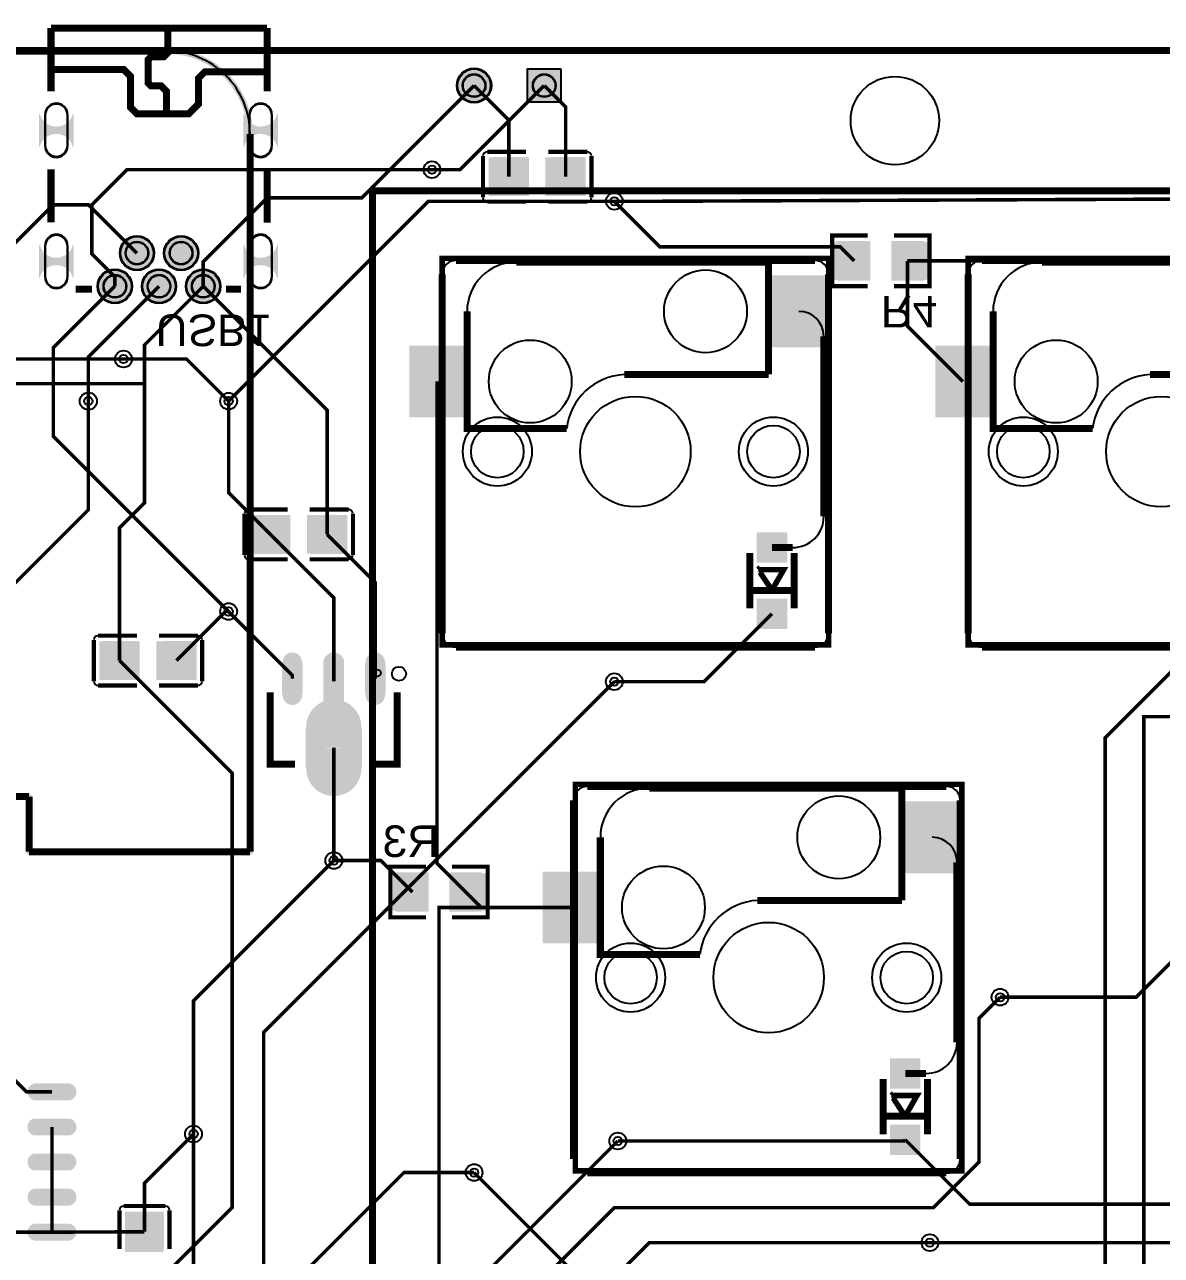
# Model space of a CAD drawing. Header units: millimetres. Extents: x -34 to 290, y -3 to 102.
# Drawn here: x -11.2 to 29.97, y 56.69 to 101.27 of the extents above; entities that cross this region are included whole.
import ezdxf

# ---------------------------------------------------------------- set-up
doc = ezdxf.new("R2010")
doc.units = ezdxf.units.MM
for name, color, linetype, true_color in [('BoardOutLine', 7, 'Continuous', 0xff00ff), ('BottomLayer', 7, 'Continuous', 0x0000ff), ('BottomPasteMaskLayer', 7, 'Continuous', 0x800000), ('BottomSilkLayer', 7, 'Continuous', 0x66cc33), ('BottomSolderMaskLayer', 7, 'Continuous', 0xaa00ff), ('Document', 7, 'Continuous', 0xffffff), ('Hole', 7, 'Continuous', 0x222222), ('Multi-Layer', 7, 'Continuous', 0xc0c0c0), ('TopLayer', 7, 'Continuous', 0xff0000), ('TopPasteMaskLayer', 7, 'Continuous', 0x808080), ('TopSilkLayer', 7, 'Continuous', 0xffcc00), ('TopSolderMaskLayer', 7, 'Continuous', 0x800080)]:
    doc.layers.add(name, color=color, linetype=linetype, true_color=true_color)
doc.styles.get("Standard").update_dxf_attribs({"font": 'arial.ttf'})

msp = doc.modelspace()

# ---------------------------------------------------------------- hatches: boundary and pattern name
at = {"layer": 'BottomLayer'}
for points in [[(19.412, 93.398), (19.412, 92.022), (18.279, 92.022), (18.279, 93.398)], [(20.212, 93.398), (20.212, 92.022), (21.345, 92.022), (21.345, 93.398)], [(17.791, 89.632), (15.891, 89.632), (15.891, 92.132), (17.791, 92.132)], [(4.685, 87.092), (2.785, 87.092), (2.785, 89.592), (4.685, 89.592)], [(23.735, 87.092), (21.835, 87.092), (21.835, 89.592), (23.735, 89.592)], [(16.371, 82.828), (16.371, 81.828), (15.371, 81.828), (15.371, 82.828)], [(16.371, 80.428), (16.371, 79.428), (15.371, 79.428), (15.371, 80.428)], [(22.617, 70.582), (20.717, 70.582), (20.717, 73.082), (22.617, 73.082)], [(3.41, 69.162), (3.41, 70.538), (2.277, 70.538), (2.277, 69.162)], [(4.21, 69.162), (4.21, 70.538), (5.343, 70.538), (5.343, 69.162)], [(9.511, 68.042), (7.611, 68.042), (7.611, 70.542), (9.511, 70.542)], [(21.197, 63.778), (21.197, 62.778), (20.197, 62.778), (20.197, 63.778)], [(21.197, 61.378), (21.197, 60.378), (20.197, 60.378), (20.197, 61.378)]]:
    msp.add_hatch(color=256, dxfattribs=at).paths.add_polyline_path(points)
at = {"layer": 'BottomPasteMaskLayer'}
for points in [[(18.112, 93.35), (18.112, 92.07), (18.162, 92.02), (19.312, 92.02), (19.362, 92.07), (19.367, 92.48), (18.917, 92.48), (18.917, 92.93), (19.357, 92.93), (19.362, 93.35), (19.312, 93.4), (18.162, 93.4)], [(20.262, 93.35), (20.262, 92.93), (20.707, 92.93), (20.707, 92.48), (20.267, 92.48), (20.262, 92.07), (20.312, 92.02), (21.462, 92.02), (21.512, 92.07), (21.512, 93.35), (21.462, 93.4), (20.312, 93.4)], [(17.791, 89.632), (15.891, 89.632), (15.891, 92.132), (17.791, 92.132)], [(4.685, 87.092), (2.785, 87.092), (2.785, 89.592), (4.685, 89.592)], [(23.735, 87.092), (21.835, 87.092), (21.835, 89.592), (23.735, 89.592)], [(16.371, 82.828), (16.371, 81.828), (15.371, 81.828), (15.371, 82.828)], [(16.371, 80.428), (16.371, 79.428), (15.371, 79.428), (15.371, 80.428)], [(22.617, 70.582), (20.717, 70.582), (20.717, 73.082), (22.617, 73.082)], [(3.36, 69.21), (3.36, 69.63), (2.915, 69.63), (2.915, 70.08), (3.355, 70.08), (3.36, 70.49), (3.31, 70.54), (2.16, 70.54), (2.11, 70.49), (2.11, 69.21), (2.16, 69.16), (3.31, 69.16)], [(5.51, 69.21), (5.51, 70.49), (5.46, 70.54), (4.31, 70.54), (4.26, 70.49), (4.255, 70.08), (4.705, 70.08), (4.705, 69.63), (4.265, 69.63), (4.26, 69.21), (4.31, 69.16), (5.46, 69.16)], [(9.511, 68.042), (7.611, 68.042), (7.611, 70.542), (9.511, 70.542)], [(21.197, 63.778), (21.197, 62.778), (20.197, 62.778), (20.197, 63.778)], [(21.197, 61.378), (21.197, 60.378), (20.197, 60.378), (20.197, 61.378)]]:
    msp.add_hatch(color=256, dxfattribs=at).paths.add_polyline_path(points)
at = {"layer": 'BottomSolderMaskLayer'}
for points in [[(4.454, 99.06, 1), (5.706, 99.06, 1)], [(8.246, 99.686), (8.246, 98.434), (6.994, 98.434), (6.994, 99.686)], [(-9.425, 98.065, -0.785398), (-10.675, 98.065), (-10.675, 96.815, -0.785398), (-9.425, 96.815)], [(-2.025, 98.065, -0.785398), (-3.275, 98.065), (-3.275, 96.815, -0.785398), (-2.025, 96.815)], [(-7.755, 92.99, 1), (-6.505, 92.99, 1)], [(-6.155, 92.99, 1), (-4.905, 92.99, 1)], [(-9.425, 93.315, -0.785398), (-10.675, 93.315), (-10.675, 92.065, -0.785398), (-9.425, 92.065)], [(-2.025, 93.315, -0.785398), (-3.275, 93.315), (-3.275, 92.065, -0.785398), (-2.025, 92.065)], [(19.437, 93.424), (19.437, 91.996), (18.254, 91.996), (18.254, 93.424)], [(20.187, 93.424), (20.187, 91.996), (21.37, 91.996), (21.37, 93.424)], [(-8.555, 91.79, 1), (-7.304, 91.79, 1)], [(-6.955, 91.79, 1), (-5.705, 91.79, 1)], [(-5.355, 91.79, 1), (-4.105, 91.79, 1)], [(17.842, 89.581), (15.841, 89.581), (15.841, 92.183), (17.842, 92.183)], [(4.736, 87.041), (2.734, 87.041), (2.734, 89.643), (4.736, 89.643)], [(23.786, 87.041), (21.784, 87.041), (21.784, 89.643), (23.786, 89.643)], [(16.422, 82.879), (16.422, 81.777), (15.32, 81.777), (15.32, 82.879)], [(16.422, 80.479), (16.422, 79.377), (15.32, 79.377), (15.32, 80.479)], [(22.668, 70.531), (20.667, 70.531), (20.667, 73.133), (22.668, 73.133)], [(3.435, 69.136), (3.435, 70.564), (2.252, 70.564), (2.252, 69.136)], [(4.185, 69.136), (4.185, 70.564), (5.368, 70.564), (5.368, 69.136)], [(9.562, 67.991), (7.56, 67.991), (7.56, 70.593), (9.562, 70.593)], [(21.248, 63.829), (21.248, 62.727), (20.146, 62.727), (20.146, 63.829)], [(21.248, 61.429), (21.248, 60.327), (20.146, 60.327), (20.146, 61.429)]]:
    msp.add_hatch(color=256, dxfattribs=at).paths.add_polyline_path(points)
at = {"layer": 'Document'}
for points in [[(-33.134, 100.307), (-33.134, 74.306), (-33.133, 74.226), (-33.13, 74.146), (-33.125, 74.067), (-33.118, 73.987), (-33.108, 73.908), (-33.097, 73.829), (-33.084, 73.75), (-33.068, 73.672), (-33.051, 73.594), (-33.032, 73.517), (-33.01, 73.44), (-32.987, 73.363), (-32.962, 73.288), (-32.935, 73.213), (-32.906, 73.138), (-32.875, 73.065), (-32.842, 72.992), (-32.807, 72.92), (-32.77, 72.849), (-32.732, 72.779), (-32.692, 72.71), (-32.65, 72.642), (-32.606, 72.575), (-32.561, 72.51), (-32.513, 72.445), (-32.465, 72.382), (-32.414, 72.32), (-32.362, 72.26), (-32.309, 72.2), (-32.254, 72.142), (-32.198, 72.086), (-32.14, 72.031), (-32.08, 71.978), (-32.02, 71.926), (-31.958, 71.875), (-31.895, 71.827), (-31.83, 71.779), (-31.765, 71.734), (-31.698, 71.69), (-31.63, 71.648), (-31.561, 71.608), (-31.491, 71.57), (-31.42, 71.533), (-31.348, 71.498), (-31.275, 71.465), (-31.202, 71.434), (-31.128, 71.405), (-31.052, 71.378), (-30.977, 71.353), (-30.9, 71.33), (-30.823, 71.308), (-30.746, 71.289), (-30.668, 71.272), (-30.59, 71.256), (-30.511, 71.243), (-30.432, 71.232), (-30.353, 71.222), (-30.273, 71.215), (-30.194, 71.21), (-30.114, 71.207), (-30.034, 71.206), (-25.034, 71.206), (-25.02, 71.207), (-25.006, 71.21), (-24.992, 71.215), (-24.98, 71.222), (-24.969, 71.23), (-24.958, 71.241), (-24.95, 71.252), (-24.943, 71.265), (-24.938, 71.278), (-24.935, 71.292), (-24.934, 71.306), (-24.934, 73.206), (-11.134, 73.206), (-11.134, 71.306), (-11.133, 71.292), (-11.13, 71.278), (-11.125, 71.265), (-11.118, 71.252), (-11.11, 71.241), (-11.099, 71.23), (-11.088, 71.222), (-11.076, 71.215), (-11.062, 71.21), (-11.048, 71.207), (-11.034, 71.206), (-3.034, 71.206), (-3.02, 71.207), (-3.006, 71.21), (-2.992, 71.215), (-2.98, 71.222), (-2.969, 71.23), (-2.958, 71.241), (-2.95, 71.252), (-2.943, 71.265), (-2.938, 71.278), (-2.935, 71.292), (-2.934, 71.306), (-2.934, 96.806), (-3.134, 96.806), (-3.134, 71.456), (-3.135, 71.445), (-3.139, 71.434), (-3.145, 71.425), (-3.153, 71.417), (-3.162, 71.411), (-3.173, 71.407), (-3.184, 71.406), (-10.884, 71.406), (-10.895, 71.407), (-10.906, 71.411), (-10.915, 71.417), (-10.923, 71.425), (-10.929, 71.434), (-10.933, 71.445), (-10.934, 71.456), (-10.934, 73.306), (-10.935, 73.32), (-10.938, 73.334), (-10.943, 73.348), (-10.95, 73.36), (-10.958, 73.372), (-10.969, 73.382), (-10.98, 73.39), (-10.992, 73.397), (-11.006, 73.402), (-11.02, 73.405), (-11.034, 73.406), (-24.984, 73.406), (-25.002, 73.405), (-25.02, 73.402), (-25.037, 73.396), (-25.054, 73.389), (-25.069, 73.38), (-25.083, 73.368), (-25.096, 73.356), (-25.107, 73.341), (-25.117, 73.326), (-25.124, 73.309), (-25.13, 73.292), (-25.133, 73.274), (-25.134, 73.256), (-25.134, 71.456), (-25.135, 71.445), (-25.139, 71.434), (-25.145, 71.425), (-25.153, 71.417), (-25.162, 71.411), (-25.173, 71.407), (-25.184, 71.406), (-30.034, 71.406), (-30.111, 71.407), (-30.188, 71.41), (-30.265, 71.415), (-30.342, 71.422), (-30.419, 71.432), (-30.495, 71.443), (-30.571, 71.456), (-30.647, 71.472), (-30.722, 71.489), (-30.797, 71.508), (-30.871, 71.53), (-30.945, 71.553), (-31.018, 71.578), (-31.09, 71.605), (-31.162, 71.634), (-31.232, 71.665), (-31.302, 71.698), (-31.371, 71.733), (-31.439, 71.769), (-31.506, 71.808), (-31.572, 71.848), (-31.637, 71.889), (-31.701, 71.933), (-31.763, 71.978), (-31.825, 72.025), (-31.885, 72.074), (-31.944, 72.124), (-32.001, 72.175), (-32.057, 72.228), (-32.112, 72.283), (-32.165, 72.339), (-32.216, 72.396), (-32.266, 72.455), (-32.315, 72.515), (-32.362, 72.577), (-32.407, 72.639), (-32.451, 72.703), (-32.492, 72.768), (-32.532, 72.834), (-32.571, 72.901), (-32.607, 72.969), (-32.642, 73.038), (-32.675, 73.108), (-32.706, 73.178), (-32.735, 73.25), (-32.762, 73.322), (-32.787, 73.395), (-32.81, 73.469), (-32.832, 73.543), (-32.851, 73.618), (-32.868, 73.693), (-32.884, 73.769), (-32.897, 73.845), (-32.908, 73.921), (-32.918, 73.998), (-32.925, 74.075), (-32.93, 74.152), (-32.933, 74.229), (-32.934, 74.306), (-32.934, 100.307)], [(-32.884, 100.406), (-32.884, 100.206), (-6.034, 100.206), (-5.957, 100.205), (-5.88, 100.202), (-5.803, 100.197), (-5.726, 100.19), (-5.649, 100.18), (-5.573, 100.169), (-5.497, 100.156), (-5.421, 100.14), (-5.346, 100.123), (-5.271, 100.104), (-5.197, 100.083), (-5.123, 100.059), (-5.05, 100.034), (-4.978, 100.007), (-4.906, 99.978), (-4.836, 99.947), (-4.766, 99.914), (-4.697, 99.879), (-4.629, 99.843), (-4.562, 99.805), (-4.496, 99.764), (-4.431, 99.723), (-4.367, 99.679), (-4.305, 99.634), (-4.243, 99.587), (-4.183, 99.539), (-4.124, 99.488), (-4.067, 99.437), (-4.011, 99.384), (-3.956, 99.329), (-3.903, 99.273), (-3.852, 99.216), (-3.802, 99.157), (-3.753, 99.097), (-3.706, 99.035), (-3.661, 98.973), (-3.617, 98.909), (-3.576, 98.844), (-3.536, 98.778), (-3.497, 98.711), (-3.461, 98.643), (-3.426, 98.574), (-3.393, 98.504), (-3.362, 98.434), (-3.333, 98.362), (-3.306, 98.29), (-3.281, 98.217), (-3.258, 98.143), (-3.236, 98.069), (-3.217, 97.994), (-3.2, 97.919), (-3.184, 97.843), (-3.171, 97.767), (-3.16, 97.691), (-3.15, 97.614), (-3.143, 97.537), (-3.138, 97.46), (-3.135, 97.383), (-3.134, 97.306), (-2.934, 97.306), (-2.935, 97.386), (-2.938, 97.466), (-2.943, 97.545), (-2.95, 97.625), (-2.96, 97.704), (-2.971, 97.783), (-2.984, 97.862), (-3, 97.94), (-3.017, 98.018), (-3.036, 98.095), (-3.058, 98.172), (-3.081, 98.249), (-3.106, 98.324), (-3.133, 98.4), (-3.162, 98.474), (-3.193, 98.547), (-3.226, 98.62), (-3.261, 98.692), (-3.298, 98.763), (-3.336, 98.833), (-3.376, 98.902), (-3.418, 98.97), (-3.462, 99.037), (-3.507, 99.102), (-3.555, 99.167), (-3.603, 99.23), (-3.654, 99.292), (-3.706, 99.352), (-3.759, 99.412), (-3.814, 99.47), (-3.87, 99.526), (-3.928, 99.581), (-3.988, 99.635), (-4.048, 99.686), (-4.11, 99.737), (-4.173, 99.785), (-4.238, 99.833), (-4.303, 99.878), (-4.37, 99.922), (-4.438, 99.964), (-4.507, 100.004), (-4.577, 100.042), (-4.648, 100.079), (-4.72, 100.114), (-4.793, 100.147), (-4.866, 100.178), (-4.94, 100.207), (-5.016, 100.234), (-5.091, 100.259), (-5.168, 100.282), (-5.245, 100.304), (-5.322, 100.323), (-5.4, 100.34), (-5.478, 100.356), (-5.557, 100.369), (-5.636, 100.38), (-5.715, 100.39), (-5.795, 100.397), (-5.874, 100.402), (-5.954, 100.405), (-6.034, 100.406), (-6.084, 100.406), (-32.834, 100.406)]]:
    msp.add_hatch(color=256, dxfattribs=at).paths.add_polyline_path(points)
at = {"layer": 'Multi-Layer'}
for points in [[(-9.45, 98.04, -0.785398), (-10.65, 98.04), (-10.65, 96.84, -0.785398), (-9.45, 96.84)], [(-2.05, 98.04, -0.785398), (-3.25, 98.04), (-3.25, 96.84, -0.785398), (-2.05, 96.84)], [(-9.45, 93.29, -0.785398), (-10.65, 93.29), (-10.65, 92.09, -0.785398), (-9.45, 92.09)], [(-7.73, 92.99, 1), (-6.53, 92.99, 1)], [(-6.13, 92.99, 1), (-4.93, 92.99, 1)], [(-2.05, 93.29, -0.785398), (-3.25, 93.29), (-3.25, 92.09, -0.785398), (-2.05, 92.09)], [(-8.53, 91.79, 1), (-7.33, 91.79, 1)], [(-6.93, 91.79, 1), (-5.73, 91.79, 1)], [(-5.33, 91.79, 1), (-4.13, 91.79, 1)]]:
    msp.add_hatch(color=256, dxfattribs=at).paths.add_polyline_path(points)
at = {"layer": 'TopLayer'}
for points in [[(7.041, 95.083), (7.041, 96.433), (5.631, 96.433), (5.631, 95.083)], [(7.691, 95.083), (7.691, 96.433), (9.101, 96.433), (9.101, 95.083)], [(-1.595, 83.479), (-1.595, 82.129), (-3.005, 82.129), (-3.005, 83.479)], [(-0.945, 83.479), (-0.945, 82.129), (0.465, 82.129), (0.465, 83.479)], [(-7.056, 77.557), (-7.056, 78.907), (-8.466, 78.907), (-8.466, 77.557)], [(-6.406, 77.557), (-6.406, 78.907), (-4.996, 78.907), (-4.996, 77.557)], [(-1.151, 78.177, -0.785398), (-1.851, 78.177), (-1.851, 76.977, -0.785398), (-1.151, 76.977)], [(0.35, 76.778, -0.785398), (-0.35, 76.778), (-0.35, 78.178, -0.785398), (0.35, 78.178)], [(1.851, 78.177, -0.785398), (1.151, 78.177), (1.151, 76.977, -0.785398), (1.851, 76.977)], [(1, 75.827, -0.785398), (-1, 75.827), (-1, 74.327, -0.785398), (1, 74.327)], [(-9.616, 62.891, -0.785398), (-9.616, 62.331), (-10.801, 62.331, -0.785398), (-10.801, 62.891)], [(-9.616, 61.621, -0.785398), (-9.616, 61.061), (-10.801, 61.061, -0.785398), (-10.801, 61.621)], [(-9.616, 60.351, -0.785398), (-9.616, 59.791), (-10.801, 59.791, -0.785398), (-10.801, 60.351)], [(-9.616, 59.081, -0.785398), (-9.616, 58.521), (-10.801, 58.521, -0.785398), (-10.801, 59.081)], [(-7.533, 56.84), (-6.183, 56.84), (-6.183, 58.25), (-7.533, 58.25)], [(-9.616, 57.811, -0.785398), (-9.616, 57.251), (-10.801, 57.251, -0.785398), (-10.801, 57.811)]]:
    msp.add_hatch(color=256, dxfattribs=at).paths.add_polyline_path(points)
at = {"layer": 'TopPasteMaskLayer'}
for points in [[(5.691, 95.138), (5.691, 96.418), (5.741, 96.468), (6.891, 96.468), (6.941, 96.418), (6.946, 96.008), (6.496, 96.008), (6.496, 95.558), (6.936, 95.558), (6.941, 95.138), (6.891, 95.088), (5.741, 95.088)], [(7.841, 95.138), (7.841, 95.558), (8.286, 95.558), (8.286, 96.008), (7.846, 96.008), (7.841, 96.418), (7.891, 96.468), (9.041, 96.468), (9.091, 96.418), (9.091, 95.138), (9.041, 95.088), (7.891, 95.088)], [(-1.745, 83.424), (-1.745, 83.004), (-2.19, 83.004), (-2.19, 82.554), (-1.75, 82.554), (-1.745, 82.144), (-1.795, 82.094), (-2.945, 82.094), (-2.995, 82.144), (-2.995, 83.424), (-2.945, 83.474), (-1.795, 83.474)], [(0.405, 83.424), (0.405, 82.144), (0.355, 82.094), (-0.795, 82.094), (-0.845, 82.144), (-0.85, 82.554), (-0.4, 82.554), (-0.4, 83.004), (-0.84, 83.004), (-0.845, 83.424), (-0.795, 83.474), (0.355, 83.474)], [(-8.406, 77.612), (-8.406, 78.892), (-8.356, 78.942), (-7.206, 78.942), (-7.156, 78.892), (-7.151, 78.482), (-7.601, 78.482), (-7.601, 78.032), (-7.161, 78.032), (-7.156, 77.612), (-7.206, 77.562), (-8.356, 77.562)], [(-6.256, 77.612), (-6.256, 78.032), (-5.811, 78.032), (-5.811, 78.482), (-6.251, 78.482), (-6.256, 78.892), (-6.206, 78.942), (-5.056, 78.942), (-5.006, 78.892), (-5.006, 77.612), (-5.056, 77.562), (-6.206, 77.562)], [(-1.151, 76.977), (-1.152, 76.959), (-1.153, 76.942), (-1.155, 76.925), (-1.158, 76.907), (-1.162, 76.89), (-1.167, 76.874), (-1.172, 76.857), (-1.179, 76.841), (-1.186, 76.825), (-1.194, 76.809), (-1.203, 76.794), (-1.212, 76.78), (-1.222, 76.765), (-1.233, 76.752), (-1.245, 76.739), (-1.257, 76.726), (-1.27, 76.714), (-1.283, 76.703), (-1.297, 76.693), (-1.311, 76.683), (-1.326, 76.674), (-1.342, 76.665), (-1.357, 76.658), (-1.373, 76.651), (-1.39, 76.645), (-1.406, 76.64), (-1.423, 76.636), (-1.44, 76.632), (-1.458, 76.629), (-1.475, 76.628), (-1.492, 76.627), (-1.51, 76.627), (-1.527, 76.628), (-1.545, 76.629), (-1.562, 76.632), (-1.579, 76.636), (-1.596, 76.64), (-1.613, 76.645), (-1.629, 76.651), (-1.645, 76.658), (-1.661, 76.665), (-1.676, 76.674), (-1.691, 76.683), (-1.706, 76.693), (-1.719, 76.703), (-1.733, 76.714), (-1.746, 76.726), (-1.758, 76.739), (-1.769, 76.752), (-1.78, 76.765), (-1.79, 76.78), (-1.8, 76.794), (-1.809, 76.809), (-1.817, 76.825), (-1.824, 76.841), (-1.83, 76.857), (-1.836, 76.874), (-1.84, 76.89), (-1.844, 76.907), (-1.847, 76.925), (-1.85, 76.942), (-1.851, 76.959), (-1.851, 76.977), (-1.851, 78.177), (-1.851, 78.194), (-1.85, 78.212), (-1.847, 78.229), (-1.844, 78.246), (-1.84, 78.263), (-1.836, 78.28), (-1.83, 78.296), (-1.824, 78.313), (-1.817, 78.329), (-1.809, 78.344), (-1.8, 78.359), (-1.79, 78.374), (-1.78, 78.388), (-1.769, 78.402), (-1.758, 78.415), (-1.746, 78.427), (-1.733, 78.439), (-1.719, 78.45), (-1.706, 78.461), (-1.691, 78.471), (-1.676, 78.48), (-1.661, 78.488), (-1.645, 78.496), (-1.629, 78.503), (-1.613, 78.509), (-1.596, 78.514), (-1.579, 78.518), (-1.562, 78.521), (-1.545, 78.524), (-1.527, 78.526), (-1.51, 78.527), (-1.492, 78.527), (-1.475, 78.526), (-1.458, 78.524), (-1.44, 78.521), (-1.423, 78.518), (-1.406, 78.514), (-1.39, 78.509), (-1.373, 78.503), (-1.357, 78.496), (-1.342, 78.488), (-1.326, 78.48), (-1.311, 78.471), (-1.297, 78.461), (-1.283, 78.45), (-1.27, 78.439), (-1.257, 78.427), (-1.245, 78.415), (-1.233, 78.402), (-1.222, 78.388), (-1.212, 78.374), (-1.203, 78.359), (-1.194, 78.344), (-1.186, 78.329), (-1.179, 78.313), (-1.172, 78.296), (-1.167, 78.28), (-1.162, 78.263), (-1.158, 78.246), (-1.155, 78.229), (-1.153, 78.212), (-1.152, 78.194), (-1.151, 78.177)], [(-0.35, 77.077), (-0.35, 78.187), (-0.349, 78.214), (-0.346, 78.24), (-0.341, 78.266), (-0.333, 78.292), (-0.324, 78.317), (-0.313, 78.341), (-0.3, 78.365), (-0.285, 78.387), (-0.269, 78.408), (-0.25, 78.427), (-0.231, 78.446), (-0.21, 78.462), (-0.188, 78.477), (-0.164, 78.49), (-0.14, 78.501), (-0.115, 78.51), (-0.089, 78.518), (-0.063, 78.523), (-0.037, 78.526), (-0.01, 78.527), (0, 78.527), (0, 78.527), (0.027, 78.526), (0.055, 78.523), (0.082, 78.517), (0.108, 78.51), (0.134, 78.5), (0.159, 78.489), (0.183, 78.475), (0.206, 78.46), (0.227, 78.443), (0.248, 78.424), (0.266, 78.404), (0.283, 78.383), (0.298, 78.36), (0.312, 78.336), (0.323, 78.311), (0.333, 78.285), (0.34, 78.259), (0.346, 78.232), (0.349, 78.204), (0.35, 78.177), (0.35, 77.077)], [(1.851, 76.977), (1.851, 76.959), (1.849, 76.942), (1.847, 76.925), (1.844, 76.907), (1.84, 76.89), (1.836, 76.874), (1.83, 76.857), (1.824, 76.841), (1.816, 76.825), (1.808, 76.809), (1.8, 76.794), (1.79, 76.78), (1.78, 76.765), (1.769, 76.752), (1.758, 76.739), (1.745, 76.726), (1.733, 76.714), (1.719, 76.703), (1.705, 76.693), (1.691, 76.683), (1.676, 76.674), (1.661, 76.665), (1.645, 76.658), (1.629, 76.651), (1.613, 76.645), (1.596, 76.64), (1.579, 76.636), (1.562, 76.632), (1.545, 76.629), (1.527, 76.628), (1.51, 76.627), (1.492, 76.627), (1.475, 76.628), (1.458, 76.629), (1.44, 76.632), (1.423, 76.636), (1.406, 76.64), (1.39, 76.645), (1.373, 76.651), (1.357, 76.658), (1.341, 76.665), (1.326, 76.674), (1.311, 76.683), (1.297, 76.693), (1.283, 76.703), (1.269, 76.714), (1.257, 76.726), (1.244, 76.739), (1.233, 76.752), (1.222, 76.765), (1.212, 76.78), (1.202, 76.794), (1.194, 76.809), (1.186, 76.825), (1.179, 76.841), (1.172, 76.857), (1.167, 76.874), (1.162, 76.89), (1.158, 76.907), (1.155, 76.925), (1.153, 76.942), (1.151, 76.959), (1.151, 76.977), (1.151, 78.177), (1.151, 78.194), (1.153, 78.212), (1.155, 78.229), (1.158, 78.246), (1.162, 78.263), (1.167, 78.28), (1.172, 78.296), (1.179, 78.313), (1.186, 78.329), (1.194, 78.344), (1.202, 78.359), (1.212, 78.374), (1.222, 78.388), (1.233, 78.402), (1.244, 78.415), (1.257, 78.427), (1.269, 78.439), (1.283, 78.45), (1.297, 78.461), (1.311, 78.471), (1.326, 78.48), (1.341, 78.488), (1.357, 78.496), (1.373, 78.503), (1.39, 78.509), (1.406, 78.514), (1.423, 78.518), (1.44, 78.521), (1.458, 78.524), (1.475, 78.526), (1.492, 78.527), (1.51, 78.527), (1.527, 78.526), (1.545, 78.524), (1.562, 78.521), (1.579, 78.518), (1.596, 78.514), (1.613, 78.509), (1.629, 78.503), (1.645, 78.496), (1.661, 78.488), (1.676, 78.48), (1.691, 78.471), (1.705, 78.461), (1.719, 78.45), (1.733, 78.439), (1.745, 78.427), (1.758, 78.415), (1.769, 78.402), (1.78, 78.388), (1.79, 78.374), (1.8, 78.359), (1.808, 78.344), (1.816, 78.329), (1.824, 78.313), (1.83, 78.296), (1.836, 78.28), (1.84, 78.263), (1.844, 78.246), (1.847, 78.229), (1.849, 78.212), (1.851, 78.194), (1.851, 78.177)], [(1, 74.327), (0.999, 74.278), (0.995, 74.228), (0.989, 74.178), (0.98, 74.129), (0.969, 74.081), (0.956, 74.033), (0.94, 73.985), (0.921, 73.939), (0.901, 73.894), (0.878, 73.849), (0.853, 73.806), (0.826, 73.764), (0.797, 73.724), (0.766, 73.685), (0.733, 73.647), (0.698, 73.612), (0.662, 73.578), (0.623, 73.546), (0.584, 73.515), (0.543, 73.487), (0.5, 73.461), (0.456, 73.438), (0.411, 73.416), (0.365, 73.397), (0.318, 73.38), (0.271, 73.365), (0.223, 73.353), (0.174, 73.343), (0.124, 73.335), (0.075, 73.33), (0.025, 73.328), (-0.025, 73.328), (-0.075, 73.33), (-0.124, 73.335), (-0.174, 73.343), (-0.223, 73.353), (-0.271, 73.365), (-0.318, 73.38), (-0.365, 73.397), (-0.411, 73.416), (-0.456, 73.438), (-0.5, 73.461), (-0.543, 73.487), (-0.584, 73.515), (-0.623, 73.546), (-0.662, 73.578), (-0.698, 73.612), (-0.733, 73.647), (-0.766, 73.685), (-0.797, 73.724), (-0.826, 73.764), (-0.853, 73.806), (-0.878, 73.849), (-0.901, 73.894), (-0.921, 73.939), (-0.94, 73.985), (-0.956, 74.033), (-0.969, 74.081), (-0.98, 74.129), (-0.989, 74.178), (-0.995, 74.228), (-0.999, 74.278), (-1, 74.327), (-1, 75.827), (-0.999, 75.877), (-0.995, 75.927), (-0.989, 75.976), (-0.98, 76.026), (-0.969, 76.074), (-0.956, 76.122), (-0.94, 76.169), (-0.921, 76.216), (-0.901, 76.261), (-0.878, 76.306), (-0.853, 76.349), (-0.826, 76.391), (-0.797, 76.431), (-0.766, 76.47), (-0.733, 76.508), (-0.698, 76.543), (-0.662, 76.577), (-0.623, 76.609), (-0.584, 76.639), (-0.543, 76.667), (-0.5, 76.693), (-0.456, 76.717), (-0.411, 76.739), (-0.365, 76.758), (-0.318, 76.775), (-0.271, 76.79), (-0.223, 76.802), (-0.174, 76.812), (-0.124, 76.82), (-0.075, 76.825), (-0.025, 76.827), (0.025, 76.827), (0.075, 76.825), (0.124, 76.82), (0.174, 76.812), (0.223, 76.802), (0.271, 76.79), (0.318, 76.775), (0.365, 76.758), (0.411, 76.739), (0.456, 76.717), (0.5, 76.693), (0.543, 76.667), (0.584, 76.639), (0.623, 76.609), (0.662, 76.577), (0.698, 76.543), (0.733, 76.508), (0.766, 76.47), (0.797, 76.431), (0.826, 76.391), (0.853, 76.349), (0.878, 76.306), (0.901, 76.261), (0.921, 76.216), (0.94, 76.169), (0.956, 76.122), (0.969, 76.074), (0.98, 76.026), (0.989, 75.976), (0.995, 75.927), (0.999, 75.877), (1, 75.827)], [(-9.616, 62.891, -0.785398), (-9.616, 62.331), (-10.801, 62.331, -0.785398), (-10.801, 62.891)], [(-9.616, 61.621, -0.785398), (-9.616, 61.061), (-10.801, 61.061, -0.785398), (-10.801, 61.621)], [(-9.616, 60.351, -0.785398), (-9.616, 59.791), (-10.801, 59.791, -0.785398), (-10.801, 60.351)], [(-9.616, 59.081, -0.785398), (-9.616, 58.521), (-10.801, 58.521, -0.785398), (-10.801, 59.081)], [(-7.478, 58.19), (-6.198, 58.19), (-6.148, 58.14), (-6.148, 56.99), (-6.198, 56.94), (-6.608, 56.935), (-6.608, 57.385), (-7.058, 57.385), (-7.058, 56.945), (-7.478, 56.94), (-7.528, 56.99), (-7.528, 58.14)], [(-9.616, 57.811, -0.785398), (-9.616, 57.251), (-10.801, 57.251, -0.785398), (-10.801, 57.811)]]:
    msp.add_hatch(color=256, dxfattribs=at).paths.add_polyline_path(points)
at = {"layer": 'TopSolderMaskLayer'}
for points in [[(4.454, 99.06, 1), (5.706, 99.06, 1)], [(8.246, 99.686), (8.246, 98.434), (6.994, 98.434), (6.994, 99.686)], [(-9.425, 98.065, -0.785398), (-10.675, 98.065), (-10.675, 96.815, -0.785398), (-9.425, 96.815)], [(-2.025, 98.065, -0.785398), (-3.275, 98.065), (-3.275, 96.815, -0.785398), (-2.025, 96.815)], [(7.066, 95.058), (7.066, 96.458), (5.606, 96.458), (5.606, 95.058)], [(7.666, 95.058), (7.666, 96.458), (9.126, 96.458), (9.126, 95.058)], [(-7.755, 92.99, 1), (-6.505, 92.99, 1)], [(-6.155, 92.99, 1), (-4.905, 92.99, 1)], [(-9.425, 93.315, -0.785398), (-10.675, 93.315), (-10.675, 92.065, -0.785398), (-9.425, 92.065)], [(-2.025, 93.315, -0.785398), (-3.275, 93.315), (-3.275, 92.065, -0.785398), (-2.025, 92.065)], [(-8.555, 91.79, 1), (-7.304, 91.79, 1)], [(-6.955, 91.79, 1), (-5.705, 91.79, 1)], [(-5.355, 91.79, 1), (-4.105, 91.79, 1)], [(-1.57, 83.504), (-1.57, 82.104), (-3.03, 82.104), (-3.03, 83.504)], [(-0.97, 83.504), (-0.97, 82.104), (0.49, 82.104), (0.49, 83.504)], [(-7.031, 77.532), (-7.031, 78.932), (-8.491, 78.932), (-8.491, 77.532)], [(-6.431, 77.532), (-6.431, 78.932), (-4.971, 78.932), (-4.971, 77.532)], [(0.375, 76.727, -0.785398), (-0.375, 76.727), (-0.375, 78.228, -0.785398), (0.375, 78.228)], [(-1.126, 78.193, -0.785398), (-1.877, 78.193), (-1.877, 76.961, -0.785398), (-1.126, 76.961)], [(1.877, 78.193, -0.785398), (1.126, 78.193), (1.126, 76.961, -0.785398), (1.877, 76.961)], [(1.025, 75.838, -0.785398), (-1.025, 75.838), (-1.025, 74.316, -0.785398), (1.025, 74.316)], [(-9.562, 62.916, -0.785398), (-9.562, 62.306), (-10.855, 62.306, -0.785398), (-10.855, 62.916)], [(-9.562, 61.646, -0.785398), (-9.562, 61.036), (-10.855, 61.036, -0.785398), (-10.855, 61.646)], [(-9.562, 60.376, -0.785398), (-9.562, 59.766), (-10.855, 59.766, -0.785398), (-10.855, 60.376)], [(-9.562, 59.106, -0.785398), (-9.562, 58.496), (-10.855, 58.496, -0.785398), (-10.855, 59.106)], [(-7.557, 56.813), (-6.159, 56.813), (-6.159, 58.277), (-7.557, 58.277)], [(-9.562, 57.836, -0.785398), (-9.562, 57.226), (-10.855, 57.226, -0.785398), (-10.855, 57.836)]]:
    msp.add_hatch(color=256, dxfattribs=at).paths.add_polyline_path(points)

# ---------------------------------------------------------------- linework, layer by layer
at = {"layer": 'BoardOutLine', "const_width": 0.254}
msp.add_lwpolyline([(-34.29, 100.33), (-34.29, -2.54), (289.56, -2.54), (289.56, 100.33), (-34.29, 100.33)], close=True, dxfattribs=at)
at = {"layer": 'BottomLayer'}
for points, const_width in [([(5.08, 99.06), (1.016, 94.996), (-2.413, 94.996), (-4.73, 92.679), (-4.73, 91.79)], 0.127), ([(7.62, 99.06), (4.572, 96.012), (3.556, 96.012)], 0.127), ([(-7.13, 92.989), (-8.882, 94.742), (-10.16, 94.742), (-20.32, 84.582), (-20.32, 68.707), (-25.527, 63.5), (-26.325, 63.5)], 0.127), ([(10.16, 94.869), (3.429, 94.869), (-3.81, 87.63)], 0.127), ([(18.847, 92.71), (18.339, 93.218), (11.811, 93.218), (10.16, 94.869)], 0.127), ([(20.777, 92.71), (20.777, 90.348), (22.786, 88.341)], 0.127), ([(41.835, 88.342), (37.467, 92.71), (20.778, 92.71)], 0.127), ([(-3.81, 80.01), (-10.16, 86.36), (-10.16, 89.56), (-7.93, 91.791)], 0.127), ([(-6.33, 91.791), (-8.89, 89.23), (-8.89, 87.63)], 0.127), ([(17.745, 87.352), (17.745, 89.978)], 0.254), ([(-3.81, 87.63), (-5.334, 89.154), (-7.62, 89.154)], 0.127), ([(4.776, 69.85), (3.735, 70.891), (3.735, 88.342)], 0.127), ([(17.745, 87.352), (17.745, 83.453)], 0.254), ([(16.621, 82.328), (15.871, 82.328)], 0.254), ([(15.871, 79.928), (13.413, 77.47), (10.16, 77.47)], 0.127), ([(0, 70.993), (-5.08, 65.913), (-5.08, 61.087)], 0.127), ([(2.844, 69.85), (1.701, 70.993), (0, 70.993)], 0.127), ([(22.571, 68.302), (22.571, 70.928)], 0.254), ([(4.776, 69.85), (5.334, 69.292), (8.561, 69.292)], 0.127), ([(8.562, 69.291), (3.81, 69.291), (3.81, 53.34), (7.036, 50.114), (10.848, 50.114)], 0.127), ([(32.31, 69.292), (29.058, 66.04), (24.13, 66.04)], 0.127), ([(22.571, 68.302), (22.571, 64.403)], 0.254), ([(21.447, 63.278), (20.697, 63.278)], 0.254), ([(-5.08, 61.087), (-5.08, 54.61)], 0.127), ([(20.697, 60.878), (20.652, 60.833), (10.287, 60.833)], 0.127), ([(20.696, 60.879), (23.028, 58.547), (33.02, 58.547)], 0.127), ([(31.75, 50.8), (26.67, 55.88), (8.89, 55.88), (5.08, 59.69)], 0.127), ([(21.59, 57.15), (33.02, 57.15)], 0.127)]:
    msp.add_lwpolyline(points, dxfattribs=dict(at, const_width=const_width))
for centre, radius, start, end in [((16.841, 89.978), 0.904, 0, 90), ((16.621, 83.453), 1.125, 270, 0), ((21.667, 70.928), 0.904, 0, 90), ((21.447, 64.403), 1.125, 270, 0)]:
    msp.add_arc(centre, radius, start, end, dxfattribs=at)
at = {"layer": 'BottomSilkLayer'}
for points, const_width in [([(-10.243, 101.14), (-2.418, 101.14)], 0.254), ([(-10.243, 98.855), (-10.243, 101.14)], 0.254), ([(-6.013, 101.14), (-6.013, 100.248), (-6.165, 100.096), (-6.622, 100.096), (-6.724, 99.994), (-6.724, 99.156), (-6.622, 99.054), (-6.267, 99.054), (-6.064, 98.851), (-6.064, 98.775), (-6.064, 98.038)], 0.254), ([(-2.418, 98.845), (-2.418, 101.14)], 0.254), ([(-10.204, 99.639), (-7.613, 99.639), (-7.359, 99.385), (-7.359, 98.267), (-7.13, 98.038), (-5.251, 98.038), (-4.895, 98.394), (-4.895, 99.334), (-4.667, 99.562), (-2.418, 99.562)], 0.254), ([(-10.243, 94.105), (-10.243, 96.029)], 0.254), ([(-2.418, 94.095), (-2.418, 96.038)], 0.254), ([(19.336, 93.627), (18.051, 93.627), (18.051, 91.793), (19.336, 91.793)], 0.152), ([(20.288, 93.627), (21.573, 93.627), (21.573, 91.793), (20.288, 91.793)], 0.152), ([(6.605, 92.66), (15.749, 92.66)], 0.254), ([(15.749, 88.596), (15.749, 92.66)], 0.254), ([(25.655, 92.66), (34.799, 92.66)], 0.254), ([(-9.344, 91.688), (-8.755, 91.688)], 0.254), ([(-3.905, 91.688), (-3.356, 91.688)], 0.254), ([(8.434, 86.64), (4.827, 86.64), (4.827, 90.882)], 0.254), ([(27.484, 86.64), (23.877, 86.64), (23.877, 90.882)], 0.254), ([(15.749, 88.596), (10.517, 88.596)], 0.254), ([(34.799, 88.596), (29.567, 88.596)], 0.254), ([(15.071, 80.128), (15.071, 82.128)], 0.254), ([(16.671, 80.128), (16.671, 82.128)], 0.254), ([(15.37, 81.527), (15.371, 81.528), (15.87, 80.776)], 0.2), ([(15.371, 81.528), (16.296, 81.528)], 0.2), ([(16.221, 81.528), (16.296, 81.528), (15.864, 80.777)], 0.2), ([(15.071, 80.777), (16.671, 80.777)], 0.254), ([(11.431, 73.61), (20.575, 73.61)], 0.254), ([(20.575, 69.546), (20.575, 73.61)], 0.254), ([(13.26, 67.59), (9.653, 67.59), (9.653, 71.832)], 0.254), ([(3.334, 68.933), (2.049, 68.933), (2.049, 70.767), (3.334, 70.767)], 0.152), ([(4.286, 68.933), (5.571, 68.933), (5.571, 70.767), (4.286, 70.767)], 0.152), ([(20.575, 69.546), (15.343, 69.546)], 0.254), ([(19.897, 61.078), (19.897, 63.078)], 0.254), ([(21.497, 61.078), (21.497, 63.078)], 0.254), ([(20.196, 62.477), (20.197, 62.478), (20.696, 61.726)], 0.2), ([(20.197, 62.478), (21.122, 62.478)], 0.2), ([(21.047, 62.478), (21.122, 62.478), (20.69, 61.727)], 0.2), ([(19.897, 61.727), (21.497, 61.727)], 0.254)]:
    msp.add_lwpolyline(points, dxfattribs=dict(at, const_width=const_width))
for centre, radius, start, end in [((6.597, 90.891), 1.769, 89.7213, 180.2787), ((25.647, 90.891), 1.769, 89.7213, 180.2787), ((10.638, 86.38), 2.219, 93.1216, 173.2761), ((29.688, 86.38), 2.219, 93.1216, 173.2761), ((11.423, 71.841), 1.769, 89.7213, 180.2787), ((15.464, 67.33), 2.219, 93.1216, 173.2761)]:
    msp.add_arc(centre, radius, start, end, dxfattribs=at)
at = {"layer": 'BottomSolderMaskLayer'}
for points in [[(-10.458, 96.867), (-10.458, 98.013)], [(-9.642, 96.867), (-9.642, 98.013)], [(-3.058, 96.867), (-3.058, 98.013)], [(-2.242, 96.867), (-2.242, 98.013)], [(-10.458, 92.117), (-10.458, 93.263)], [(-9.642, 92.117), (-9.642, 93.263)], [(-3.058, 92.117), (-3.058, 93.263)], [(-2.242, 92.117), (-2.242, 93.263)]]:
    msp.add_lwpolyline(points, close=True, dxfattribs=at)
for centre, radius in [((5.08, 99.06), 0.626), ((5.08, 99.06), 0.417), ((7.62, 99.06), 0.417), ((-7.13, 92.99), 0.625), ((-5.53, 92.99), 0.625), ((-7.13, 92.99), 0.417), ((-5.53, 92.99), 0.417), ((-7.93, 91.79), 0.625), ((-6.33, 91.79), 0.625), ((-4.73, 91.79), 0.625), ((-7.93, 91.79), 0.417), ((-6.33, 91.79), 0.417), ((-4.73, 91.79), 0.417)]:
    msp.add_circle(centre, radius, dxfattribs=at)
for centre, start, end in [((-10.05, 98.013), 360, 540), ((-2.65, 98.013), 360, 540), ((-10.05, 96.867), 540, 360), ((-2.65, 96.867), 540, 360), ((-10.05, 93.263), 360, 540), ((-2.65, 93.263), 360, 540), ((-10.05, 92.117), 540, 360), ((-2.65, 92.117), 540, 360)]:
    msp.add_arc(centre, 0.408, start, end, dxfattribs=at)
at = {"layer": 'Document'}
msp.add_circle((1.575, 77.782), 0.127, dxfattribs=at)
at = {"layer": 'Hole'}
for centre in [(3.556, 96.012), (10.16, 94.869), (-7.62, 89.154), (-8.89, 87.63), (-3.81, 87.63), (-3.81, 80.01), (10.16, 77.47), (0, 70.993), (24.13, 66.04), (-5.08, 61.087), (10.287, 60.833), (5.08, 59.69), (21.59, 57.15)]:
    msp.add_circle(centre, 0.152, dxfattribs=at)
at = {"layer": 'Multi-Layer'}
for points in [[(8.22, 99.66), (8.22, 98.46), (7.02, 98.46), (7.02, 99.66)], [(-10.45, 96.89), (-10.45, 97.99)], [(-9.65, 96.89), (-9.65, 97.99)], [(-3.05, 96.89), (-3.05, 97.99)], [(-2.25, 96.89), (-2.25, 97.99)], [(-10.45, 92.14), (-10.45, 93.24)], [(-9.65, 92.14), (-9.65, 93.24)], [(-3.05, 92.14), (-3.05, 93.24)], [(-2.25, 92.14), (-2.25, 93.24)]]:
    msp.add_lwpolyline(points, close=True, dxfattribs=at)
for centre, radius in [((5.08, 99.06), 0.6), ((5.08, 99.06), 0.4), ((7.62, 99.06), 0.4), ((20.32, 97.79), 1.6), ((3.556, 96.012), 0.305), ((10.16, 94.869), 0.305), ((-7.13, 92.99), 0.6), ((-7.13, 92.99), 0.4), ((-5.53, 92.99), 0.6), ((-5.53, 92.99), 0.4), ((-7.93, 91.79), 0.6), ((-6.33, 91.79), 0.6), ((-4.73, 91.79), 0.6), ((13.463, 90.882), 1.5), ((-7.93, 91.79), 0.4), ((-6.33, 91.79), 0.4), ((-4.73, 91.79), 0.4), ((7.113, 88.342), 1.5), ((26.163, 88.342), 1.5), ((-7.62, 89.154), 0.305), ((-8.89, 87.63), 0.31), ((-3.81, 87.63), 0.305), ((10.923, 85.802), 2), ((29.973, 85.802), 2), ((5.923, 85.802), 0.95), ((15.923, 85.802), 0.95), ((24.973, 85.802), 0.95), ((-3.81, 80.01), 0.305), ((10.16, 77.47), 0.305), ((18.289, 71.832), 1.5), ((0, 70.993), 0.305), ((11.939, 69.292), 1.5), ((15.749, 66.752), 2), ((10.749, 66.752), 0.95), ((20.749, 66.752), 0.95), ((24.13, 66.04), 0.305), ((-5.08, 61.087), 0.305), ((10.287, 60.833), 0.305), ((5.08, 59.69), 0.305), ((21.59, 57.15), 0.305)]:
    msp.add_circle(centre, radius, dxfattribs=at)
for centre, start, end in [((-10.05, 97.99), 360, 540), ((-2.65, 97.99), 360, 540), ((-10.05, 96.89), 540, 360), ((-2.65, 96.89), 540, 360), ((-10.05, 93.24), 360, 540), ((-2.65, 93.24), 360, 540), ((-10.05, 92.14), 540, 360), ((-2.65, 92.14), 540, 360)]:
    msp.add_arc(centre, 0.4, start, end, dxfattribs=at)
at = {"layer": 'TopLayer', "const_width": 0.127}
for points in [[(5.08, 99.06), (6.336, 97.804), (6.336, 95.758)], [(7.62, 99.06), (8.396, 98.284), (8.396, 95.758)], [(-21.844, 98.806), (-21.844, 93.98), (-16.129, 88.265), (-6.858, 88.265), (-6.858, 89.662)], [(209.55, 93.853), (207.01, 96.393), (102.87, 96.52), (101.6, 95.25), (11.811, 94.869), (10.16, 94.869)], [(3.556, 96.012), (-7.493, 96.012), (-8.763, 94.742), (-8.763, 92.964), (-7.93, 92.131), (-7.93, 91.791)], [(-7.62, 89.154), (-14.224, 89.154), (-20.32, 95.25)], [(133.35, 90.094), (129.464, 93.98), (99.06, 93.98), (95.25, 90.17), (95.25, 85.09), (92.71, 82.55), (71.247, 82.55), (67.183, 78.486), (30.988, 78.486), (27.94, 75.438), (27.94, 46.736), (5.095, 23.891), (-4.971, 23.891)], [(-4.73, 91.79), (-6.858, 89.662), (-6.858, 83.947), (-7.761, 83.044), (-7.761, 78.232)], [(-4.73, 91.79), (-0.24, 87.3), (-0.24, 82.804)], [(-8.89, 87.63), (-8.89, 83.693), (-22.225, 70.358), (-27.813, 70.358), (-27.94, 70.231), (-27.94, 63.5), (-30.825, 63.5)], [(-2.3, 82.804), (-3.81, 84.314), (-3.81, 87.63)], [(-2.3, 82.804), (0, 80.504), (0, 77.478)], [(-0.24, 82.804), (1.501, 81.063), (1.501, 77.577)], [(-5.701, 78.232), (-3.923, 80.01), (-3.81, 80.01)], [(-1.501, 77.577), (-1.501, 77.701), (-3.81, 80.01)], [(-7.761, 78.232), (-3.683, 74.154), (-3.683, 58.42), (-6.618, 55.485), (-6.858, 55.485)], [(-4.97, 31.51), (-4.05, 31.51), (-2.54, 33.02), (-2.54, 64.77), (10.16, 77.47)], [(21.59, 7.62), (29.337, 15.367), (29.337, 76.2), (30.48, 76.2)], [(0, 75.077), (0, 70.993)], [(24.13, 66.04), (23.368, 65.278), (23.368, 60.071), (21.717, 58.42), (10.16, 58.42), (0, 48.26), (0, 29.337), (-1.636, 27.701), (-4.971, 27.701)], [(-12.827, 64.312), (-11.126, 62.611), (-10.209, 62.611)], [(-10.209, 61.341), (-10.209, 60.071)], [(-5.08, 61.087), (-6.858, 59.309), (-6.858, 57.545)], [(10.287, 60.833), (-1.27, 49.276), (-1.27, 31.877), (-2.907, 30.24), (-4.97, 30.24)], [(-10.209, 58.801), (-10.209, 60.071)], [(5.08, 59.69), (2.54, 59.69), (-1.27, 55.88)], [(-10.209, 58.801), (-10.209, 57.531)], [(-10.209, 57.531), (-15.953, 57.531)], [(-10.208, 57.531), (-6.858, 57.544)], [(-4.97, 25.16), (-0.24, 25.16), (2.54, 27.94), (2.54, 48.26), (11.43, 57.15), (21.59, 57.15)]]:
    msp.add_lwpolyline(points, dxfattribs=at)
at = {"layer": 'TopSilkLayer'}
for points, const_width in [([(-33.033, 100.307), (-6.037, 100.307)], 0.254), ([(-3.033, 97.307), (-3.033, 71.307)], 0.254), ([(5.555, 96.662), (6.965, 96.662)], 0.152), ([(9.177, 96.662), (7.767, 96.662)], 0.152), ([(5.402, 95.007), (5.402, 96.509)], 0.152), ([(9.33, 95.007), (9.33, 96.509)], 0.152), ([(1.397, 0), (1.397, 95.25)], 0.254), ([(1.397, 95.25), (287.147, 95.25)], 0.254), ([(6.965, 94.854), (5.555, 94.854)], 0.152), ([(7.767, 94.854), (9.177, 94.854)], 0.152), ([(7.823, 78.802), (17.923, 78.802), (17.923, 92.803), (3.923, 92.803), (3.923, 78.802), (7.923, 78.802)], 0.2), ([(4.422, 92.725), (17.422, 92.725)], 0.254), ([(26.873, 78.802), (36.973, 78.802), (36.973, 92.803), (22.973, 92.803), (22.973, 78.802), (26.973, 78.802)], 0.2), ([(23.472, 92.725), (36.472, 92.725)], 0.254), ([(3.922, 92.225), (3.922, 79.225)], 0.254), ([(17.922, 92.225), (17.922, 79.225)], 0.254), ([(22.972, 92.225), (22.972, 79.225)], 0.254), ([(-3.234, 83.555), (-3.234, 82.053)], 0.152), ([(-1.671, 83.708), (-3.081, 83.708)], 0.152), ([(-0.869, 83.708), (0.541, 83.708)], 0.152), ([(0.694, 83.555), (0.694, 82.053)], 0.152), ([(-3.081, 81.9), (-1.671, 81.9)], 0.152), ([(0.541, 81.9), (-0.869, 81.9)], 0.152), ([(-8.695, 77.481), (-8.695, 78.983)], 0.152), ([(-8.542, 79.136), (-7.132, 79.136)], 0.152), ([(-4.92, 79.136), (-6.33, 79.136)], 0.152), ([(-4.767, 77.481), (-4.767, 78.983)], 0.152), ([(4.422, 78.725), (17.422, 78.725)], 0.254), ([(23.472, 78.725), (36.472, 78.725)], 0.254), ([(-7.132, 77.328), (-8.542, 77.328)], 0.152), ([(-6.33, 77.328), (-4.92, 77.328)], 0.152), ([(-2.3, 77.077), (-2.3, 74.477), (-1.4, 74.477)], 0.254), ([(1.4, 74.477), (2.3, 74.477), (2.3, 77.077)], 0.254), ([(12.649, 59.752), (22.749, 59.752), (22.749, 73.753), (8.749, 73.753), (8.749, 59.752), (12.749, 59.752)], 0.2), ([(9.184, 73.675), (22.185, 73.675)], 0.254), ([(-25.037, 73.306), (-11.037, 73.306)], 0.254), ([(-11.037, 71.308), (-11.037, 73.307)], 0.254), ([(8.684, 73.175), (8.684, 60.175)], 0.254), ([(22.685, 73.175), (22.685, 60.175)], 0.254), ([(-11.037, 71.307), (-3.033, 71.307)], 0.254), ([(9.184, 59.675), (22.185, 59.675)], 0.254), ([(-7.762, 56.916), (-7.762, 58.326)], 0.152), ([(-7.609, 58.479), (-6.107, 58.479)], 0.152), ([(-5.954, 58.326), (-5.954, 56.916)], 0.152)]:
    msp.add_lwpolyline(points, dxfattribs=dict(at, const_width=const_width))
for centre, radius in [((5.923, 85.802), 1.25), ((15.923, 85.802), 1.25), ((24.973, 85.802), 1.25), ((2.36, 77.756), 0.255), ((10.749, 66.752), 1.25), ((20.749, 66.752), 1.25)]:
    msp.add_circle(centre, radius, dxfattribs=at)
for centre, radius, start, end in [((-6.035, 97.309), 3, 359.9559, 90), ((5.555, 96.509), 0.152, 90, 180), ((9.177, 96.509), 0.152, 0, 90), ((5.555, 95.007), 0.152, 180, 270), ((9.177, 95.007), 0.152, 270, 360), ((4.422, 92.225), 0.5, 90, 180), ((17.422, 92.225), 0.5, 0, 90), ((23.472, 92.225), 0.5, 90, 180), ((-3.081, 83.555), 0.152, 90, 180), ((0.541, 83.555), 0.152, 0, 90), ((-3.081, 82.053), 0.152, 180, 270), ((0.541, 82.053), 0.152, 270, 0), ((-8.542, 78.983), 0.152, 90, 180), ((-4.92, 78.983), 0.152, 0, 90), ((4.422, 79.225), 0.5, 180, 270), ((17.422, 79.225), 0.5, 270, 360), ((23.472, 79.225), 0.5, 180, 270), ((-8.542, 77.481), 0.152, 180, 270), ((-4.92, 77.481), 0.152, 270, 360), ((9.184, 73.175), 0.5, 90, 180), ((22.185, 73.175), 0.5, 0, 90), ((9.184, 60.175), 0.5, 180, 270), ((22.185, 60.175), 0.5, 270, 360), ((-7.609, 58.326), 0.152, 90, 180), ((-6.107, 58.326), 0.152, 0, 90)]:
    msp.add_arc(centre, radius, start, end, dxfattribs=at)
at = {"layer": 'TopSolderMaskLayer'}
for points in [[(-10.458, 96.867), (-10.458, 98.013)], [(-9.642, 96.867), (-9.642, 98.013)], [(-3.058, 96.867), (-3.058, 98.013)], [(-2.242, 96.867), (-2.242, 98.013)], [(-10.458, 92.117), (-10.458, 93.263)], [(-9.642, 92.117), (-9.642, 93.263)], [(-3.058, 92.117), (-3.058, 93.263)], [(-2.242, 92.117), (-2.242, 93.263)]]:
    msp.add_lwpolyline(points, close=True, dxfattribs=at)
for centre, radius in [((5.08, 99.06), 0.626), ((5.08, 99.06), 0.417), ((7.62, 99.06), 0.417), ((-7.13, 92.99), 0.625), ((-5.53, 92.99), 0.625), ((-7.13, 92.99), 0.417), ((-5.53, 92.99), 0.417), ((-7.93, 91.79), 0.625), ((-6.33, 91.79), 0.625), ((-4.73, 91.79), 0.625), ((-7.93, 91.79), 0.417), ((-6.33, 91.79), 0.417), ((-4.73, 91.79), 0.417)]:
    msp.add_circle(centre, radius, dxfattribs=at)
for centre, start, end in [((-10.05, 98.013), 360, 540), ((-2.65, 98.013), 360, 540), ((-10.05, 96.867), 540, 360), ((-2.65, 96.867), 540, 360), ((-10.05, 93.263), 360, 540), ((-2.65, 93.263), 360, 540), ((-10.05, 92.117), 540, 360), ((-2.65, 92.117), 540, 360)]:
    msp.add_arc(centre, 0.408, start, end, dxfattribs=at)

# ---------------------------------------------------------------- texts
at = {"layer": 'BottomSilkLayer', "text_generation_flag": 2}
for s, p in [('R4', (19.812, 91.44)), ('USB1', (-6.45, 90.767))]:
    msp.add_text(s, height=1.143, rotation=180, dxfattribs=at).set_placement(p)
msp.add_text('R3', height=1.143, dxfattribs=at).set_placement((3.81, 71.12))

doc.saveas('drawing.dxf')
